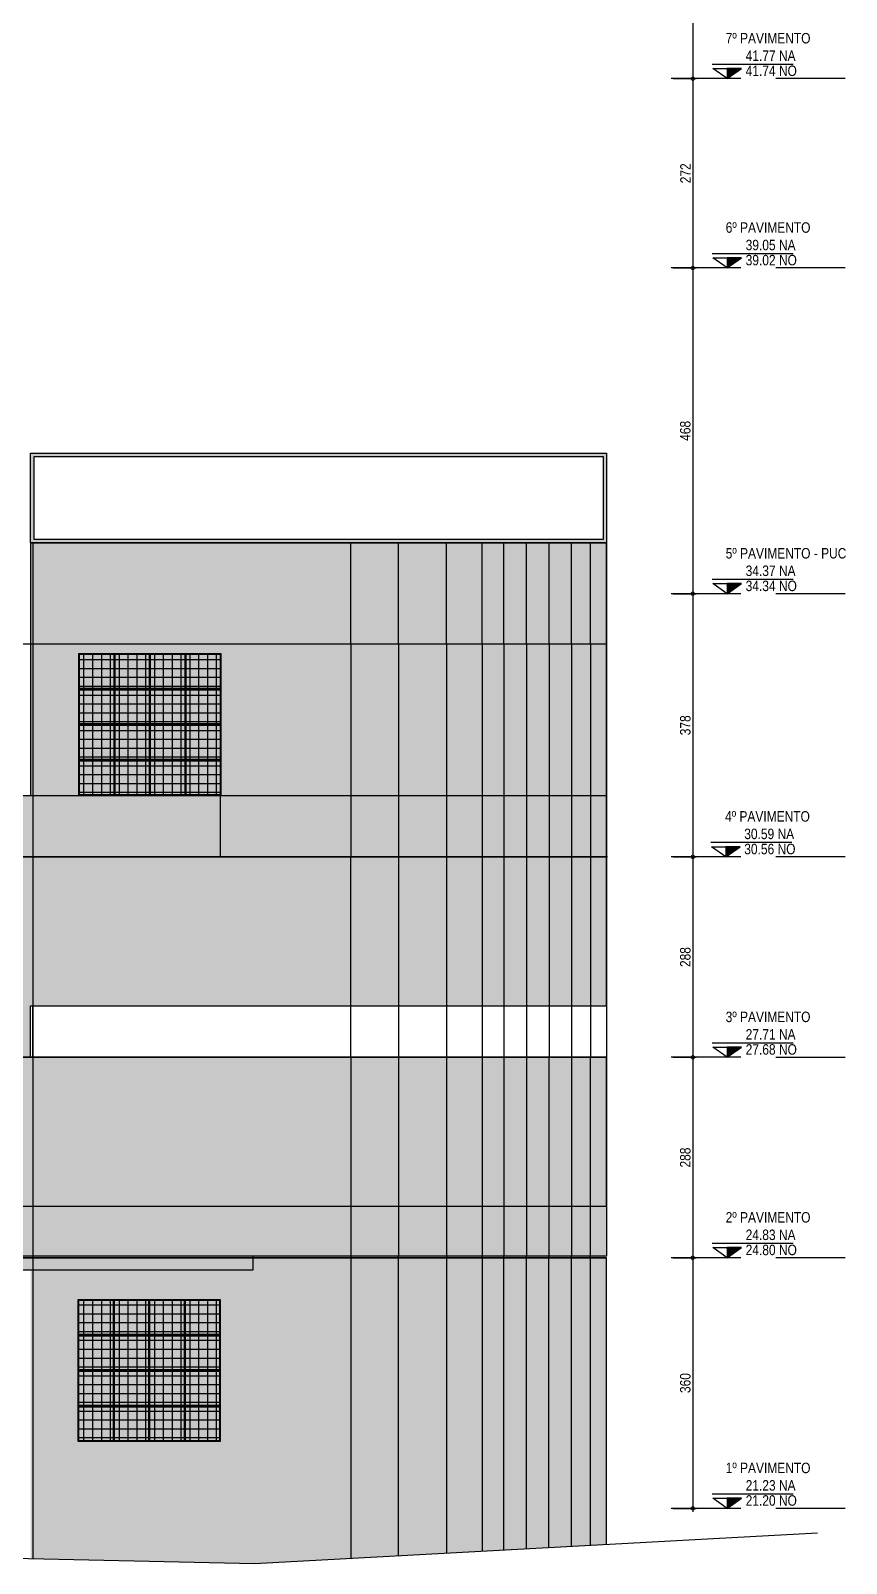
# Model space of a CAD drawing. Header units: metres. Extents: x -9138 to -7768, y 20 to 184.
# Drawn here: x -8731.51 to -8719.79, y 20.41 to 42.43 of the extents above; entities that cross this region are included whole.
import ezdxf
from ezdxf.enums import TextEntityAlignment as Align

# ---------------------------------------------------------------- set-up
doc = ezdxf.new("R2010")
doc.units = ezdxf.units.M
doc.linetypes.add('CTE ELEV$0$DASHEDX2', pattern=[1.5, 1, -0.5])
for name, color, linetype in [('ARQ-DIM EMBASAM', 2, 'Continuous'), ('CTE ELEV$0$ARQ- FRISO', 7, 'Continuous'), ('CTE ELEV$0$ARQ-AUX', 7, 'Continuous'), ('CTE ELEV$0$ARQ-AUX1', 1, 'Continuous'), ('CTE ELEV$0$ARQ-AUX2', 2, 'Continuous'), ('CTE ELEV$0$ARQ-AUX3', 3, 'Continuous'), ('CTE ELEV$0$ARQ-AUX4', 6, 'Continuous'), ('CTE ELEV$0$ARQ-DIM', 2, 'Continuous'), ('CTE ELEV$0$ARQ-PRJ', 7, 'CTE ELEV$0$DASHEDX2'), ('CTE ELEV$0$ARQ-SIM', 1, 'Continuous')]:
    doc.layers.add(name, color=color, linetype=linetype)
for name, color, linetype, true_color in [('CTE ELEV$0$ARQ-REVEST', 7, 'Continuous', 0xc79471), ('CTE ELEV$0$COR PLATINA', 7, 'Continuous', 0xa1a6a3), ('CTE ELEV$0$COR-CAIX', 7, 'Continuous', 0x45494e)]:
    doc.layers.add(name, color=color, linetype=linetype, true_color=true_color)
doc.styles.add('CTE ELEV$0$Adesa', font='ARIALN.TTF')
doc.dimstyles.new('CTE ELEV$0$ADESA 1-0050', dxfattribs={"dimtxt": 0.1, "dimasz": 0.1, "dimexe": 0.05, "dimexo": 0.05, "dimgap": 0.03, "dimtad": 1, "dimdec": 1, "dimlfac": 100, "dimzin": 12, "dimtxsty": 'CTE ELEV$0$Adesa', "dimblk": 'CTE ELEV$0$_DotSmall', "dimcen": 1, "dimdle": 0.05, "dimclrd": 1, "dimclre": 1, "dimclrt": 256, "dimazin": 3, "dimtm": 1e-09, "dimtfac": 1, "dimtdec": 1, "dimtmove": 1, "dimatfit": 0, "dimldrblk": 'CTE ELEV$0$_DotSmall', "dimfxl": 0.8, "dimtvp": 2, "dimtolj": 1, "dimtzin": 0, "dimarcsym": 0})

# ---------------------------------------------------------------- blocks, each defined once
blk = doc.blocks.new('CTE ELEV$0$V NEOREX 18')
at = {"layer": 'CTE ELEV$0$ARQ-AUX'}
h = blk.add_hatch(dxfattribs=at)
h.set_pattern_fill('NET', color=256, scale=0.04)
h.set_pattern_definition([(0, (0.255, 0.5), (0, 0.127), []), (90, (0.255, 0.5), (-0.127, 8e-18), [])])
h.paths.add_polyline_path([(0.01, 0.5), (0.01, 0.01), (0.5, 0.01), (0.5, 0.5)])
at = {"layer": 'CTE ELEV$0$COR-CAIX'}
h = blk.add_hatch(color=256, dxfattribs=at)
h.dxf.hatch_style = 1
h.paths.add_polyline_path([(0, 0.51), (0.51, 0.51), (0.51, 0), (0, 0)])
at = {"layer": 'CTE ELEV$0$ARQ-AUX'}
for points in [[(0, 0.51), (0.51, 0.51), (0.51, 0), (0, 0)], [(0.01, 0.5), (0.5, 0.5), (0.5, 0.01), (0.01, 0.01)]]:
    blk.add_lwpolyline(points, close=True, dxfattribs=at)
blk = doc.blocks.new('CTE ELEV$0$elev 1 1andar')
at = {"layer": 'CTE ELEV$0$COR PLATINA', "transparency": 33554687}
h = blk.add_hatch(color=256, dxfattribs=at)
h.dxf.hatch_style = 1
h.paths.add_polyline_path([(19.36, 3.425), (129.194, 3.425), (129.194, 3.625), (19.36, 3.625)])
h = blk.add_hatch(color=256, dxfattribs=at)
h.dxf.hatch_style = 1
h.paths.add_polyline_path([(130.597, 2.995), (130.597, 3.625), (129.194, 3.625), (129.194, 3.425), (126.001, 3.425), (126.001, -0.72), (129.213, -0.79), (130.597, -0.715)])
h.paths.add_polyline_path([(128.723, 1.47), (128.723, 0.96), (127.883, 0.96), (127.373, 0.96), (126.863, 0.96), (126.679, 0.96), (126.683, 1.47), (126.683, 1.98), (126.683, 2.49), (126.683, 3), (126.863, 3), (127.373, 3), (127.883, 3), (128.723, 3), (128.723, 2.49), (128.723, 1.98)], flags=16)
h.paths.add_polyline_path([(128.383, 1.48), (127.893, 1.48), (127.893, 1.97), (128.383, 1.97)], flags=0)
h.paths.add_polyline_path([(128.383, 1.46), (128.383, 0.97), (127.893, 0.97), (127.893, 1.46)], flags=0)
h.paths.add_polyline_path([(128.723, 1.99), (127.893, 1.99), (127.893, 2.48), (128.723, 2.48)], flags=0)
h.paths.add_polyline_path([(128.383, 2.5), (127.893, 2.5), (127.893, 2.99), (128.383, 2.99)], flags=0)
h.paths.add_polyline_path([(127.883, 1.47), (127.373, 1.47), (126.863, 1.47), (126.863, 1.98), (126.863, 2.49), (127.373, 2.49), (127.883, 2.49), (127.883, 1.98)], flags=0)
h.paths.add_polyline_path([(127.873, 1.48), (127.383, 1.48), (127.383, 1.97), (127.873, 1.97)], flags=0)
h.paths.add_polyline_path([(127.873, 1.46), (127.873, 0.97), (127.383, 0.97), (127.383, 1.46)], flags=0)
h.paths.add_polyline_path([(127.873, 1.99), (127.383, 1.99), (127.383, 2.48), (127.873, 2.48)], flags=0)
h.paths.add_polyline_path([(127.873, 2.5), (127.383, 2.5), (127.383, 2.99), (127.873, 2.99)], flags=0)
h.paths.add_polyline_path([(127.363, 1.48), (126.873, 1.48), (126.873, 1.97), (127.363, 1.97)], flags=0)
h.paths.add_polyline_path([(127.363, 1.46), (127.363, 0.97), (126.873, 0.97), (126.873, 1.46)], flags=0)
h.paths.add_polyline_path([(127.363, 1.99), (126.873, 1.99), (126.873, 2.48), (127.363, 2.48)], flags=0)
h.paths.add_polyline_path([(127.363, 2.5), (126.873, 2.5), (126.873, 2.99), (127.363, 2.99)], flags=0)
h.paths.add_polyline_path([(126.853, 1.48), (126.693, 1.48), (126.693, 1.97), (126.853, 1.97)], flags=0)
h.paths.add_polyline_path([(126.853, 1.46), (126.853, 0.97), (126.693, 0.97), (126.693, 1.46)], flags=0)
h.paths.add_polyline_path([(126.853, 1.99), (126.693, 1.99), (126.693, 2.48), (126.853, 2.48)], flags=0)
h.paths.add_polyline_path([(126.853, 2.5), (126.693, 2.5), (126.693, 2.99), (126.853, 2.99)], flags=0)
h.paths.add_polyline_path([(131.285, 2.995), (131.285, 3.625), (130.597, 3.625), (130.597, 2.995), (130.597, -0.715), (131.285, -0.677)])
h.paths.add_polyline_path([(131.974, 2.995), (131.974, 3.625), (131.285, 3.625), (131.285, 2.995), (131.285, -0.677), (131.974, -0.64)])
h.paths.add_polyline_path([(132.487, 2.995), (132.487, 3.625), (131.974, 3.625), (131.974, 2.995), (131.974, -0.64), (132.487, -0.612)])
h.paths.add_polyline_path([(132.797, 2.995), (132.797, 3.625), (132.487, 3.625), (132.487, 2.995), (132.487, -0.612), (132.797, -0.595)])
h.paths.add_polyline_path([(133.121, 2.995), (133.121, 3.625), (132.797, 3.625), (132.797, 2.995), (132.797, -0.595), (133.121, -0.577)])
h.paths.add_polyline_path([(133.445, 2.995), (133.445, 3.625), (133.121, 3.625), (133.121, 2.995), (133.121, -0.577), (133.445, -0.56)])
h.paths.add_polyline_path([(133.77, 2.995), (133.77, 3.625), (133.445, 3.625), (133.445, 2.995), (133.445, -0.56), (133.77, -0.542)])
h.paths.add_polyline_path([(134.04, 2.995), (134.04, 3.625), (133.77, 3.625), (133.77, 2.995), (133.77, -0.542), (134.04, -0.527)])
h.paths.add_polyline_path([(134.272, 3.6), (134.272, 3.625), (134.04, 3.625), (134.04, 2.995), (134.04, -0.527), (134.272, -0.515)])
at = {"layer": 'CTE ELEV$0$ARQ-AUX1'}
for p, q in [((132.797, -0.595, 0), (132.797, 3.625)), ((133.121, -0.577, 0), (133.121, 3.625, 0)), ((133.445, -0.56, 0), (133.445, 3.625, 0)), ((133.77, -0.542, 0), (133.77, 3.625, 0)), ((134.04, -0.525, 0), (134.04, 3.625))]:
    blk.add_line(p, q, dxfattribs=at)
at = {"layer": 'CTE ELEV$0$ARQ-AUX2'}
for p, q in [((131.285, -0.677, 0), (131.285, 3.625)), ((131.974, 3.625), (131.974, -0.64, 0)), ((132.487, 3.625), (132.487, -0.612, 0))]:
    blk.add_line(p, q, dxfattribs=at)
at = {"layer": 'CTE ELEV$0$ARQ-AUX3'}
blk.add_line((130.597, 3.625), (130.597, -0.715, 0), dxfattribs=at)
for points in [[(134.272, -0.515), (134.272, 3.6)], [(-14.965, -0.05), (58.136, -0.53), (65.081, -0.54), (70.719, -0.62), (83.723, -0.7), (115.153, -0.48), (129.213, -0.79), (137.302, -0.35)]]:
    blk.add_lwpolyline(points, dxfattribs=at)
at = {"layer": 'CTE ELEV$0$ARQ-AUX4'}
blk.add_lwpolyline([(19.36, 3.425), (129.194, 3.425), (129.194, 3.625), (19.36, 3.625)], close=True, dxfattribs=at)
at = {"layer": 'Defpoints'}
blk.add_lwpolyline([(0, 3.6), (134.272, 3.6)], dxfattribs=at)
at = {"layer": 'CTE ELEV$0$ARQ-AUX1'}
for p in [(126.683, 2.49, 0), (127.193, 2.49, 0), (127.703, 2.49, 0), (128.213, 2.49, 0), (126.683, 1.98, 0), (127.193, 1.98, 0), (127.703, 1.98, 0), (128.213, 1.98, 0), (126.683, 1.47, 0), (127.193, 1.47, 0), (127.703, 1.47, 0), (128.213, 1.47, 0), (126.683, 0.96, 0), (127.193, 0.96, 0), (127.703, 0.96, 0), (128.213, 0.96, 0)]:
    blk.add_blockref('CTE ELEV$0$V NEOREX 18', p, dxfattribs=at)
blk = doc.blocks.new('CTE ELEV$0$elev 1 2andar')
at = {"layer": 'CTE ELEV$0$ARQ-REVEST', "transparency": 33554687}
h = blk.add_hatch(dxfattribs=at)
h.set_pattern_fill('AR-B816', scale=0.001)
h.set_pattern_definition([(0, (8723.23479, -24.8), (0, 0.2032), []), (90, (8723.23479, -24.8), (-0.2032, 0.2032), [0.2032, -0.2032])])
h.paths.add_polyline_path([(-54.648, 0.74), (0, 0.74), (0, 0.025), (-54.648, 0.025)])
at = {"layer": 'CTE ELEV$0$COR PLATINA', "transparency": 33554687}
h = blk.add_hatch(color=256, dxfattribs=at)
h.dxf.hatch_style = 1
h.paths.add_polyline_path([(0, 2.88), (-14.838, 2.88), (-14.838, 2.28), (-127.389, 2.28), (-127.389, 0.74), (0, 0.74)])
at = {"layer": 'CTE ELEV$0$ARQ-AUX1'}
for p, q in [((-1.475, 2.88, 0), (-1.475, 0.025, 0)), ((-1.151, 2.88, 0), (-1.151, 0.025, 0)), ((-0.827, 2.88, 0), (-0.827, 0.025, 0)), ((-0.503, 2.88, 0), (-0.503, 0.025, 0)), ((-0.233, 2.88, 0), (-0.233, 0.025, 0))]:
    blk.add_line(p, q, dxfattribs=at)
at = {"layer": 'CTE ELEV$0$ARQ-AUX2'}
for p, q in [((-2.987, 2.88, 0), (-2.987, 0.025, 0)), ((-2.298, 2.88, 0), (-2.298, 0.025, 0)), ((-1.785, 2.88, 0), (-1.785, 0.025, 0))]:
    blk.add_line(p, q, dxfattribs=at)
at = {"layer": 'CTE ELEV$0$ARQ-AUX3'}
for p, q in [((-3.675, 2.88, 0), (-3.675, 0.025, 0)), ((0, 2.88), (0, 0.025, 0))]:
    blk.add_line(p, q, dxfattribs=at)
at = {"layer": 'CTE ELEV$0$ARQ-REVEST', "elevation": 0}
blk.add_lwpolyline([(-54.648, 0.74), (0, 0.74), (0, 0.025), (-54.648, 0.025)], close=True, dxfattribs=at)
at = {"layer": 'CTE ELEV$0$COR PLATINA', "elevation": 0}
blk.add_lwpolyline([(0, 2.88), (-14.838, 2.88), (-14.838, 2.28), (-127.389, 2.28), (-127.389, 0.74), (0, 0.74)], close=True, dxfattribs=at)
at = {"layer": 'Defpoints'}
for points in [[(-127.389, 2.88), (0, 2.88)], [(0, 0), (-127.389, 0)]]:
    blk.add_lwpolyline(points, dxfattribs=at)
blk = doc.blocks.new('CTE ELEV$0$elev 1 3andar')
at = {"layer": 'CTE ELEV$0$COR PLATINA', "transparency": 33554687}
h = blk.add_hatch(color=256, dxfattribs=at)
h.dxf.hatch_style = 1
h.paths.add_polyline_path([(127.389, 2.88), (107.101, 2.88), (107.101, 2.28), (10.883, 2.28), (10.883, 0.74), (107.101, 0.738), (107.101, -0.002), (119.116, 0), (119.116, 0.74), (127.389, 0.74)])
at = {"layer": 'CTE ELEV$0$ARQ-AUX', "elevation": 0}
blk.add_lwpolyline([(119.146, 0.74), (127.389, 0.74), (127.389, 0), (119.146, 0)], close=True, dxfattribs=at)
at = {"layer": 'CTE ELEV$0$ARQ-AUX1'}
for p, q in [((125.914, 2.88, 0), (125.914, 0, 0)), ((126.238, 2.88, 0), (126.238, 0, 0)), ((126.562, 2.88, 0), (126.562, 0, 0)), ((126.886, 2.88, 0), (126.886, 0, 0)), ((127.156, 2.88, 0), (127.156, 0, 0))]:
    blk.add_line(p, q, dxfattribs=at)
at = {"layer": 'CTE ELEV$0$ARQ-AUX2'}
for p, q in [((124.402, 2.88, 0), (124.402, 0, 0)), ((125.09, 2.88, 0), (125.09, 0, 0)), ((125.603, 2.88, 0), (125.603, 0, 0))]:
    blk.add_line(p, q, dxfattribs=at)
at = {"layer": 'CTE ELEV$0$ARQ-AUX3'}
blk.add_line((123.713, 2.88, 0), (123.713, 0, 0), dxfattribs=at)
at = {"layer": 'CTE ELEV$0$ARQ-DIM'}
blk.add_line((127.389, 2.88), (127.389, 0), dxfattribs=at)
at = {"layer": 'CTE ELEV$0$COR PLATINA', "elevation": 0}
blk.add_lwpolyline([(127.389, 2.88), (107.101, 2.88), (107.101, 2.28), (10.883, 2.28), (10.883, 0.74), (107.101, 0.738), (107.101, -0.002), (119.116, 0), (119.116, 0.74), (127.389, 0.74)], close=True, dxfattribs=at)
at = {"layer": 'Defpoints'}
for points in [[(0, 2.88), (127.389, 2.88)], [(127.389, 0), (0, 0)]]:
    blk.add_lwpolyline(points, dxfattribs=at)
blk = doc.blocks.new('CTE ELEV$0$elev 1 4andar')
at = {"layer": 'CTE ELEV$0$ARQ-REVEST', "transparency": 33554687}
h = blk.add_hatch(dxfattribs=at)
h.set_pattern_fill('AR-B816', scale=0.001)
h.set_pattern_definition([(0, (8851.42126, -30.02), (0, 0.2032), []), (90, (8851.42126, -30.02), (-0.2032, 0.2032), [0.2032, -0.2032])])
h.paths.add_polyline_path([(68.029, 1.42), (122.638, 1.42), (122.638, 0.54), (68.029, 0.54)])
at = {"layer": 'CTE ELEV$0$COR PLATINA', "transparency": 33554687}
h = blk.add_hatch(color=256, dxfattribs=at)
h.dxf.hatch_style = 1
h.paths.add_polyline_path([(119.913, 5.05), (119.913, 1.42), (122.638, 1.42), (122.638, 0.54), (128.186, 0.54), (128.186, 5.05)])
at = {"layer": 'CTE ELEV$0$COR-CAIX', "transparency": 33554687}
h = blk.add_hatch(color=256, dxfattribs=at)
h.dxf.hatch_style = 1
h.paths.add_polyline_path([(128.136, 5.1), (119.963, 5.1), (119.963, 6.29), (128.136, 6.29)], flags=16)
h.paths.add_polyline_path([(128.186, 5.05), (119.913, 5.05), (119.913, 6.34), (128.186, 6.34)])
at = {"layer": 'CTE ELEV$0$ARQ- FRISO', "elevation": 0}
blk.add_lwpolyline([(68.029, 1.42), (122.638, 1.42), (122.638, 0.54), (68.029, 0.54)], close=True, dxfattribs=at)
at = {"layer": 'CTE ELEV$0$ARQ-AUX1'}
for p, q in [((126.712, 3.6, 0), (126.712, 0.54, 0)), ((127.036, 3.6, 0), (127.036, 0.54, 0)), ((127.36, 3.6, 0), (127.36, 0.54, 0)), ((127.684, 3.6, 0), (127.684, 0.54, 0)), ((127.954, 3.6, 0), (127.954, 0.54, 0))]:
    blk.add_line(p, q, dxfattribs=at)
at = {"layer": 'CTE ELEV$0$ARQ-AUX1', "elevation": 0}
for points in [[(128.186, 5.05), (119.913, 5.05), (119.913, 6.34), (128.186, 6.34)], [(128.136, 5.1), (119.963, 5.1), (119.963, 6.29), (128.136, 6.29)]]:
    blk.add_lwpolyline(points, close=True, dxfattribs=at)
for points in [[(126.401, 5.05), (127.954, 5.05)], [(126.712, 3.6), (126.712, 5.05)], [(127.036, 3.6), (127.036, 5.05)], [(127.36, 3.6), (127.36, 5.05)], [(127.684, 3.6), (127.684, 5.05)], [(127.954, 3.6), (127.954, 5.05)]]:
    blk.add_lwpolyline(points, dxfattribs=at)
at = {"layer": 'CTE ELEV$0$ARQ-AUX2'}
for p, q in [((125.2, 3.6, 0), (125.2, 0.54, 0)), ((125.888, 3.6, 0), (125.888, 0.54, 0)), ((126.401, 3.6, 0), (126.401, 0.54, 0))]:
    blk.add_line(p, q, dxfattribs=at)
at = {"layer": 'CTE ELEV$0$ARQ-AUX2', "elevation": 0}
for points in [[(124.511, 5.05), (128.186, 5.05)], [(124.511, 5.05), (126.401, 5.05)], [(125.2, 3.6), (125.2, 5.05)], [(125.888, 3.6), (125.888, 5.05)], [(126.401, 3.6), (126.401, 5.05)], [(127.954, 5.05), (128.186, 5.05)], [(128.186, 3.6), (128.186, 5.05)]]:
    blk.add_lwpolyline(points, dxfattribs=at)
at = {"layer": 'CTE ELEV$0$ARQ-AUX3'}
blk.add_line((124.511, 3.6, 0), (124.511, 0.54, 0), dxfattribs=at)
at = {"layer": 'CTE ELEV$0$ARQ-AUX3', "elevation": 0}
for points in [[(119.913, 5.05), (124.511, 5.05)], [(124.511, 3.6), (124.511, 5.05), (119.913, 5.05)]]:
    blk.add_lwpolyline(points, dxfattribs=at)
at = {"layer": 'CTE ELEV$0$ARQ-DIM'}
blk.add_line((128.186, 5.05, 0), (128.186, 0.54, 0), dxfattribs=at)
at = {"layer": 'CTE ELEV$0$COR PLATINA', "elevation": 0}
blk.add_lwpolyline([(119.913, 5.05), (119.913, 1.42), (122.638, 1.42), (122.638, 0.54), (128.186, 0.54), (128.186, 5.05)], close=True, dxfattribs=at)
at = {"layer": 'Defpoints', "elevation": 0}
blk.add_lwpolyline([(-0.01, 3.6), (128.189, 3.6)], dxfattribs=at)
at = {"layer": 'Defpoints'}
blk.add_lwpolyline([(128.199, 0.54), (0, 0.54)], dxfattribs=at)
at = {"layer": 'CTE ELEV$0$ARQ-AUX1'}
for p in [(120.608, 2.95, 0), (121.118, 2.95, 0), (121.628, 2.95, 0), (122.138, 2.95, 0), (120.608, 2.44, 0), (121.118, 2.44, 0), (121.628, 2.44, 0), (122.138, 2.44, 0), (120.608, 1.93, 0), (121.118, 1.93, 0), (121.628, 1.93, 0), (122.138, 1.93, 0), (120.608, 1.42, 0), (121.118, 1.42, 0), (121.628, 1.42, 0), (122.138, 1.42, 0)]:
    blk.add_blockref('CTE ELEV$0$V NEOREX 18', p, dxfattribs=at)
blk = doc.blocks.new('*U284')
h = blk.add_hatch()
h.set_pattern_fill('ANSI31', color=1, scale=0.00375, style=0)
h.set_pattern_definition([(45, (18.99673, 94.672672), (-0.0084189901, 0.0084189901), [])])
h.paths.add_polyline_path([(0.206, 0.146), (0.001, 0.146), (0, 0)])
at = {"color": 1}
blk.add_line((-0.213, 0.21), (0.95, 0.21), dxfattribs=at)
for points in [[(-0.205, 0.146), (0.001, 0.146), (0, 0), (-0.205, 0.146)], [(0.207, 0.146), (0.001, 0.146), (0, 0), (0.207, 0.146)]]:
    blk.add_lwpolyline(points, close=True, dxfattribs=at)
at = {"color": 1, "style": 'CTE ELEV$0$Adesa'}
blk.add_attdef('PAVIMENTO_001', (-0.02, 0.506), '', height=0.15, dxfattribs=at)
at = {"color": 3, "style": 'CTE ELEV$0$Adesa'}
blk.add_attdef('NA', text='', height=0.15, dxfattribs=at).set_placement((0.267, 0.21), align=Align.BOTTOM_LEFT)
blk.add_attdef('NO', text='', height=0.15, dxfattribs=at).set_placement((0.267, 0.188), align=Align.TOP_LEFT)
blk = doc.blocks.new('CTE ELEV$0$_DotSmall')
at = {"color": 0, "linetype": 'ByBlock', "const_width": 0.5}
blk.add_lwpolyline([(-0.0625, 0, 1), (0.0625, 0, 1)], format="xyb", close=True, dxfattribs=at)
blk = doc.blocks.new('*D521')
at = {"layer": 'CTE ELEV$0$ARQ-DIM', "color": 1, "lineweight": -2, "transparency": 16777216}
for p, q in [((-8722.28, 24.8), (-8721.946, 24.8)), ((-8721.996, 24.85), (-8721.996, 21.15)), ((-8722.28, 21.2), (-8721.946, 21.2))]:
    blk.add_line(p, q, dxfattribs=at)
at = {"layer": 'Defpoints', "color": 0, "transparency": 16777216}
for p in [(-8722.33, 24.8), (-8722.33, 21.2), (-8721.996, 21.2)]:
    blk.add_point(p, dxfattribs=at)
at = {"layer": 'CTE ELEV$0$ARQ-DIM', "color": 1, "lineweight": -2, "transparency": 16777216, "xscale": 0.1, "yscale": 0.1, "zscale": 0.1}
for p, rotation in [((-8721.996, 24.8), 90), ((-8721.996, 21.2), 270)]:
    blk.add_blockref('CTE ELEV$0$_DotSmall', p, dxfattribs=dict(at, rotation=rotation))
at = {"layer": 'CTE ELEV$0$ARQ-DIM', "transparency": 16777216, "insert": (-8722.103, 23), "char_height": 0.1, "attachment_point": 5, "rotation": 90, "style": 'CTE ELEV$0$Adesa'}
blk.add_mtext('\\A1;{\\H1.5x;360}', dxfattribs=at)
blk = doc.blocks.new('*D522')
at = {"layer": 'CTE ELEV$0$ARQ-DIM', "color": 1, "lineweight": -2, "transparency": 16777216}
for p, q in [((-8722.28, 27.68), (-8721.946, 27.68)), ((-8721.996, 27.73), (-8721.996, 24.75)), ((-8722.28, 24.8), (-8721.946, 24.8))]:
    blk.add_line(p, q, dxfattribs=at)
at = {"layer": 'Defpoints', "color": 0, "transparency": 16777216}
for p in [(-8722.33, 27.68), (-8722.33, 24.8), (-8721.996, 24.8)]:
    blk.add_point(p, dxfattribs=at)
at = {"layer": 'CTE ELEV$0$ARQ-DIM', "color": 1, "lineweight": -2, "transparency": 16777216, "xscale": 0.1, "yscale": 0.1, "zscale": 0.1}
for p, rotation in [((-8721.996, 27.68), 90), ((-8721.996, 24.8), 270)]:
    blk.add_blockref('CTE ELEV$0$_DotSmall', p, dxfattribs=dict(at, rotation=rotation))
at = {"layer": 'CTE ELEV$0$ARQ-DIM', "transparency": 16777216, "insert": (-8722.103, 26.24), "char_height": 0.1, "attachment_point": 5, "rotation": 90, "style": 'CTE ELEV$0$Adesa'}
blk.add_mtext('\\A1;{\\H1.5x;288}', dxfattribs=at)
blk = doc.blocks.new('*D523')
at = {"layer": 'CTE ELEV$0$ARQ-DIM', "color": 1, "lineweight": -2, "transparency": 16777216}
for p, q in [((-8721.996, 30.61), (-8721.996, 27.63)), ((-8722.28, 30.56), (-8721.946, 30.56)), ((-8722.28, 27.68), (-8721.946, 27.68))]:
    blk.add_line(p, q, dxfattribs=at)
at = {"layer": 'Defpoints', "color": 0, "transparency": 16777216}
for p in [(-8722.33, 30.56), (-8722.33, 27.68), (-8721.996, 27.68)]:
    blk.add_point(p, dxfattribs=at)
at = {"layer": 'CTE ELEV$0$ARQ-DIM', "color": 1, "lineweight": -2, "transparency": 16777216, "xscale": 0.1, "yscale": 0.1, "zscale": 0.1}
for p, rotation in [((-8721.996, 30.56), 90), ((-8721.996, 27.68), 270)]:
    blk.add_blockref('CTE ELEV$0$_DotSmall', p, dxfattribs=dict(at, rotation=rotation))
at = {"layer": 'CTE ELEV$0$ARQ-DIM', "transparency": 16777216, "insert": (-8722.103, 29.12), "char_height": 0.1, "attachment_point": 5, "rotation": 90, "style": 'CTE ELEV$0$Adesa'}
blk.add_mtext('\\A1;{\\H1.5x;288}', dxfattribs=at)
blk = doc.blocks.new('*D524')
at = {"layer": 'CTE ELEV$0$ARQ-DIM', "color": 1, "lineweight": -2, "transparency": 16777216}
for p, q in [((-8721.996, 34.39), (-8721.996, 30.51)), ((-8722.278, 34.34), (-8721.946, 34.34)), ((-8722.28, 30.56), (-8721.946, 30.56))]:
    blk.add_line(p, q, dxfattribs=at)
at = {"layer": 'Defpoints', "color": 0, "transparency": 16777216}
for p in [(-8722.328, 34.34, 0), (-8722.33, 30.56), (-8721.996, 30.56)]:
    blk.add_point(p, dxfattribs=at)
at = {"layer": 'CTE ELEV$0$ARQ-DIM', "color": 1, "lineweight": -2, "transparency": 16777216, "xscale": 0.1, "yscale": 0.1, "zscale": 0.1}
for p, rotation in [((-8721.996, 34.34), 90), ((-8721.996, 30.56), 270)]:
    blk.add_blockref('CTE ELEV$0$_DotSmall', p, dxfattribs=dict(at, rotation=rotation))
at = {"layer": 'CTE ELEV$0$ARQ-DIM', "transparency": 16777216, "insert": (-8722.103, 32.45), "char_height": 0.1, "attachment_point": 5, "rotation": 90, "style": 'CTE ELEV$0$Adesa'}
blk.add_mtext('\\A1;{\\H1.5x;378}', dxfattribs=at)
blk = doc.blocks.new('*D525')
at = {"layer": 'CTE ELEV$0$ARQ-DIM', "color": 1, "lineweight": -2, "transparency": 16777216}
for p, q in [((-8722.28, 39.02), (-8721.946, 39.02)), ((-8721.996, 39.07), (-8721.996, 34.29)), ((-8722.278, 34.34), (-8721.946, 34.34))]:
    blk.add_line(p, q, dxfattribs=at)
at = {"layer": 'Defpoints', "color": 0, "transparency": 16777216}
for p in [(-8722.33, 39.02, 0), (-8722.328, 34.34, 0), (-8721.996, 34.34)]:
    blk.add_point(p, dxfattribs=at)
at = {"layer": 'CTE ELEV$0$ARQ-DIM', "color": 1, "lineweight": -2, "transparency": 16777216, "xscale": 0.1, "yscale": 0.1, "zscale": 0.1}
for p, rotation in [((-8721.996, 39.02), 90), ((-8721.996, 34.34), 270)]:
    blk.add_blockref('CTE ELEV$0$_DotSmall', p, dxfattribs=dict(at, rotation=rotation))
at = {"layer": 'CTE ELEV$0$ARQ-DIM', "transparency": 16777216, "insert": (-8722.103, 36.68), "char_height": 0.1, "attachment_point": 5, "rotation": 90, "style": 'CTE ELEV$0$Adesa'}
blk.add_mtext('\\A1;{\\H1.5x;468}', dxfattribs=at)
blk = doc.blocks.new('*D526')
at = {"layer": 'CTE ELEV$0$ARQ-DIM', "color": 1, "lineweight": -2, "transparency": 16777216}
for p, q in [((-8722.28, 41.74), (-8721.946, 41.74)), ((-8721.996, 41.79), (-8721.996, 38.97)), ((-8722.28, 39.02), (-8721.946, 39.02))]:
    blk.add_line(p, q, dxfattribs=at)
at = {"layer": 'Defpoints', "color": 0, "transparency": 16777216}
for p in [(-8722.33, 41.74), (-8722.33, 39.02), (-8721.996, 39.02)]:
    blk.add_point(p, dxfattribs=at)
at = {"layer": 'CTE ELEV$0$ARQ-DIM', "color": 1, "lineweight": -2, "transparency": 16777216, "xscale": 0.1, "yscale": 0.1, "zscale": 0.1}
for p, rotation in [((-8721.996, 41.74), 90), ((-8721.996, 39.02), 270)]:
    blk.add_blockref('CTE ELEV$0$_DotSmall', p, dxfattribs=dict(at, rotation=rotation))
at = {"layer": 'CTE ELEV$0$ARQ-DIM', "transparency": 16777216, "insert": (-8722.101, 40.38), "char_height": 0.1, "attachment_point": 5, "rotation": 90, "style": 'CTE ELEV$0$Adesa'}
blk.add_mtext('\\A1;{\\H1.5x;272}', dxfattribs=at)
blk = doc.blocks.new('*D527')
at = {"layer": 'CTE ELEV$0$ARQ-DIM', "color": 1, "lineweight": -2, "transparency": 16777216}
for p, q in [((-8721.996, 44.51), (-8721.996, 41.69)), ((-8722.28, 44.46), (-8721.946, 44.46)), ((-8722.28, 41.74), (-8721.946, 41.74))]:
    blk.add_line(p, q, dxfattribs=at)
at = {"layer": 'Defpoints', "color": 0, "transparency": 16777216}
for p in [(-8722.33, 44.46), (-8722.33, 41.74), (-8721.996, 41.74)]:
    blk.add_point(p, dxfattribs=at)
at = {"layer": 'CTE ELEV$0$ARQ-DIM', "color": 1, "lineweight": -2, "transparency": 16777216, "xscale": 0.1, "yscale": 0.1, "zscale": 0.1}
for p, rotation in [((-8721.996, 44.46), 90), ((-8721.996, 41.74), 270)]:
    blk.add_blockref('CTE ELEV$0$_DotSmall', p, dxfattribs=dict(at, rotation=rotation))
at = {"layer": 'CTE ELEV$0$ARQ-DIM', "transparency": 16777216, "insert": (-8722.101, 43.1), "char_height": 0.1, "attachment_point": 5, "rotation": 90, "style": 'CTE ELEV$0$Adesa'}
blk.add_mtext('\\A1;{\\H1.5x;272}', dxfattribs=at)
blk = doc.blocks.new('CTE ELEV')
at = {"layer": 'CTE ELEV$0$ARQ- FRISO'}
for points in [[(-8729.1138, 31.44), (-8723.2348, 31.44)], [(-8738.0366, 27.68), (-8723.2348, 27.68)]]:
    blk.add_lwpolyline(points, dxfattribs=at)
at = {"layer": 'CTE ELEV$0$ARQ- FRISO', "elevation": 0}
blk.add_lwpolyline([(-8729.1138, 30.56), (-8723.2348, 30.56)], dxfattribs=at)
at = {"layer": 'CTE ELEV$0$ARQ-AUX3', "elevation": 0}
for points in [[(-8731.4778, 35.07), (-8731.4778, 24.825)], [(-8731.4778, 24.625), (-8731.4778, 20.4809)], [(-8731.4778, 24.625), (-8731.4778, 20.4802)]]:
    blk.add_lwpolyline(points, dxfattribs=at)
at = {"layer": 'CTE ELEV$0$ARQ-AUX4', "elevation": 0}
blk.add_lwpolyline([(-8731.4778, 24.825), (-8731.4778, 24.625)], dxfattribs=at)
at = {"layer": 'CTE ELEV$0$ARQ-PRJ'}
for p, q in [((-8719.8052, 41.74, 0), (-8722.3298, 41.74, 0)), ((-8719.8052, 39.02, 0), (-8722.3298, 39.02, 0)), ((-8719.8052, 34.34, 0), (-8722.3284, 34.34, 0)), ((-8719.8052, 30.56), (-8722.3284, 30.56)), ((-8719.8053, 27.6792), (-8722.33, 27.68)), ((-8719.8053, 24.7999), (-8722.3299, 24.7999)), ((-8719.8052, 21.2), (-8722.3298, 21.2))]:
    blk.add_line(p, q, dxfattribs=at)
for name, p in [('CTE ELEV$0$elev 1 4andar', (-8851.4213, 30.02)), ('CTE ELEV$0$elev 1 3andar', (-8850.6234, 27.68, 0)), ('CTE ELEV$0$elev 1 2andar', (-8723.2348, 24.8, 0)), ('CTE ELEV$0$elev 1 1andar', (-8857.5068, 21.2))]:
    blk.add_blockref(name, p)
at = {"layer": 'CTE ELEV$0$ARQ-SIM', "color": 1}
for p, values in [((-8721.5034, 41.74, 0), {'PAVIMENTO_001': '7º PAVIMENTO', 'NA': '41.77 NA', 'NO': '41.74 NO'}), ((-8721.5034, 39.02, 0), {'PAVIMENTO_001': '6º PAVIMENTO', 'NA': '39.05 NA', 'NO': '39.02 NO'}), ((-8721.5034, 34.34, 0), {'PAVIMENTO_001': '5º PAVIMENTO - PUC', 'NA': '34.37 NA', 'NO': '34.34 NO'}), ((-8721.5035, 27.68), {'PAVIMENTO_001': '3º PAVIMENTO', 'NA': '27.71 NA', 'NO': '27.68 NO'}), ((-8721.5035, 24.7999), {'PAVIMENTO_001': '2º PAVIMENTO', 'NA': '24.83 NA', 'NO': '24.80 NO'}), ((-8721.5034, 21.2), {'PAVIMENTO_001': '1º PAVIMENTO', 'NA': '21.23 NA', 'NO': '21.20 NO'})]:
    blk.add_blockref('*U284', p, dxfattribs=at).add_auto_attribs(values)
ref = blk.add_blockref('*U284', (-8721.5233, 30.56), dxfattribs=at)
ref.add_attrib('PAVIMENTO_001', '4º PAVIMENTO', (-8721.532, 31.0664), dxfattribs={"layer": '0', "color": 1, "height": 0.15, "style": 'CTE ELEV$0$Adesa'})
ref.add_attrib('NA', '30.59 NA', dxfattribs={"layer": '0', "color": 3, "height": 0.15, "style": 'CTE ELEV$0$Adesa'}).set_placement((-8721.2565, 30.7696), align=Align.BOTTOM_LEFT)
ref.add_attrib('NO', '30.56 NO', dxfattribs={"layer": '0', "color": 3, "height": 0.15, "style": 'CTE ELEV$0$Adesa'}).set_placement((-8721.2565, 30.7475), align=Align.TOP_LEFT)
at = {"layer": 'CTE ELEV$0$ARQ-DIM'}
for base, p1, p2, picture, middle in [((-8721.9959, 41.74, 0), (-8722.3298, 44.46, 0), (-8722.3298, 41.74, 0), '*D527', (-8722.1013, 43.1, 0)), ((-8721.9959, 39.02, 0), (-8722.3298, 41.74, 0), (-8722.3298, 39.02, 0), '*D526', (-8722.1013, 40.38, 0)), ((-8721.9959, 34.34), (-8722.3298, 39.02, 0), (-8722.3284, 34.34, 0), '*D525', (-8722.1025, 36.68)), ((-8721.9959, 30.56), (-8722.3284, 34.34, 0), (-8722.3298, 30.56), '*D524', (-8722.1025, 32.45)), ((-8721.9961, 27.68), (-8722.3298, 30.56), (-8722.33, 27.68), '*D523', (-8722.1027, 29.12)), ((-8721.9962, 24.7999), (-8722.33, 27.68), (-8722.3299, 24.7999), '*D522', (-8722.1028, 26.24)), ((-8721.9961, 21.2), (-8722.3299, 24.7999), (-8722.3298, 21.2), '*D521', (-8722.1026, 23))]:
    dim = blk.add_linear_dim(base=base, p1=p1, p2=p2, angle=90, text='{\\H1.5x;<>}', dimstyle='CTE ELEV$0$ADESA 1-0050', dxfattribs=at)
    dim.commit()
    dim.dimension.update_dxf_attribs({"geometry": picture, "text_midpoint": middle})

msp = doc.modelspace()

# ---------------------------------------------------------------- block references
at = {"layer": 'ARQ-DIM EMBASAM'}
msp.add_blockref('CTE ELEV', (0, 0), dxfattribs=at)

doc.saveas('drawing.dxf')
